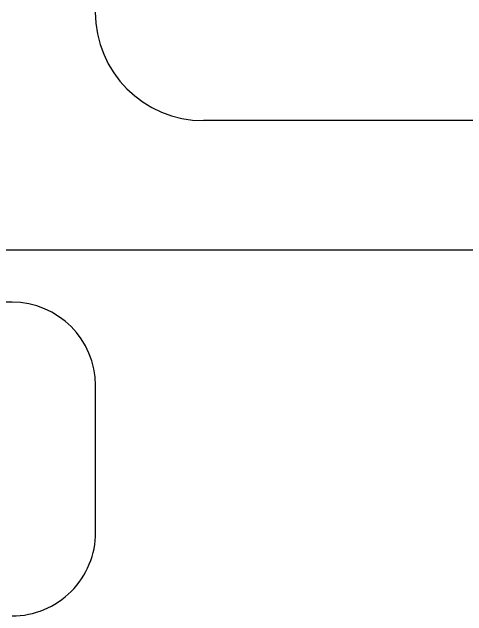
# Model space of a CAD drawing. Header units: millimetres. Extents: x -10 to 276, y -93 to 17.
# Drawn here: x 186.32 to 195.03, y -92.72 to -81.18 of the extents above; entities that cross this region are included whole.
import ezdxf

# ---------------------------------------------------------------- set-up
doc = ezdxf.new("R2010")
doc.units = ezdxf.units.MM
doc.layers.add('BLACK', color=7, linetype='CONTINUOUS')

msp = doc.modelspace()

# ---------------------------------------------------------------- linework, layer by layer
at = {"layer": 'BLACK', "linetype": 'Continuous'}
for p, q in [((200.5375, -83.25), (189.9875, -83.25)), ((167.4201, -85.725), (196.359025, -85.725)), ((186.3201, -86.725), (167.4201, -86.725)), ((187.920082, -91.125), (187.920082, -88.317203))]:
    msp.add_line(p, q, dxfattribs=at)
at = {"layer": 'BLACK'}
for centre, radius, start, end in [((189.987502, -81.174998), 2.075002, 180.0000828, 269.9999448), ((186.3201, -88.325), 1.6, 0.2792104, 90), ((186.3201, -91.125), 1.599982, 269.9993554, 0)]:
    msp.add_arc(centre, radius, start, end, dxfattribs=at)

doc.saveas('drawing.dxf')
